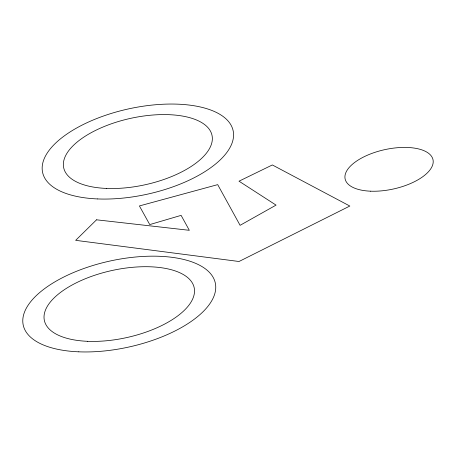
<?xml version="1.0" encoding="UTF-8"?>
<svg xmlns="http://www.w3.org/2000/svg" width="456" height="456" viewBox="0 0 456 456"><rect width="100%" height="100%" fill="white"/><g stroke="black" fill="none" stroke-linecap="round" stroke-linejoin="round"><path stroke-width="0.68" d="M96.541 219.809L75.667 240.34L239.012 261.499L349.832 206.038L272.352 164.958L239.007 181.186L276.057 205.114L240.09 225.321L217.7 184.634L139.411 205.941L149.756 224.586L181.112 215.369L189.325 230.308L96.541 219.809M370.546 191.184A44.984 20.144 -12.4 0 0 433.029 159.811A44.984 20.144 -12.4 0 0 363.609 156.989A44.984 20.144 -12.4 0 0 370.546 191.184M78.802 351.827A98.314 44.021 -12.4 0 0 215.352 283.267A98.314 44.021 -12.4 0 0 63.64 277.094A98.314 44.021 -12.4 0 0 78.802 351.827M97.715 198.941A97.533 43.673 -12.4 0 0 233.181 130.923A97.533 43.673 -12.4 0 0 82.678 124.807A97.533 43.673 -12.4 0 0 97.715 198.941M106.618 188.436A75.901 33.983 -12.4 0 0 212.04 135.5A75.901 33.983 -12.4 0 0 94.916 130.735A75.901 33.983 -12.4 0 0 106.618 188.436M87.706 341.316A76.682 34.337 -12.4 0 0 194.21 287.839A76.682 34.337 -12.4 0 0 75.878 283.028A76.682 34.337 -12.4 0 0 87.706 341.316"/></g></svg>
